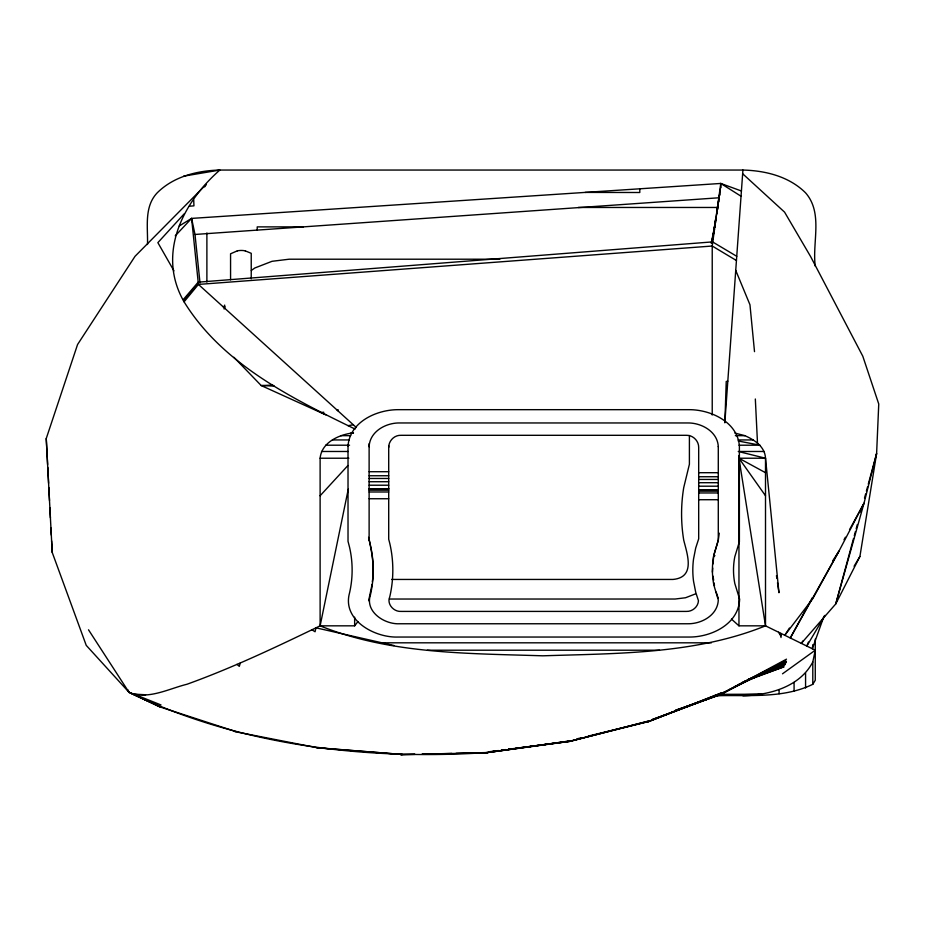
<?xml version="1.0" encoding="UTF-8"?>
<svg xmlns="http://www.w3.org/2000/svg" width="925" height="925" viewBox="0 0 925 925"><rect width="100%" height="100%" fill="white"/><g stroke="black" fill="none" stroke-linecap="round" stroke-linejoin="round"><path stroke-width="1.39" d="M257.208 230.105L257.208 226.891L303.319 226.879M338.18 411.07L338.192 409.844L337.012 410.006M719.06 201.789L719.107 195.14M323.669 413.833L323.692 412.203L321.16 412.619M224.856 308.36L224.902 306.476L222.879 306.58M724.911 421.765L726.229 381.47L727.802 381.192M717.904 209.154L718.286 200.979M724.83 422.817L742.914 170.05C765.484 170.593 789.141 176.49 805.571 192.839C823.296 213.039 812.081 242.165 815.26 266.169M712.4 572.136L712.724 568.031M713.036 563.915L713.672 555.705L718.286 540.235L719.257 533.182M716.875 213.791L717.465 206.83L715.638 220.971M372.104 584.357L368.624 600.73M372.359 581.64C374.556 566.794 371.908 551.89 368.613 537.413M715.823 218.508L714.863 227.007L715.487 222.208M715.638 219.005L713.314 234.534L715.765 218.89M812.844 644.632L812.335 648.772L823.99 616.235M742.914 170.05L219.861 170.05C182.317 202.864 156.718 254.34 184.075 301.828C222.509 364.184 291.468 398.028 355.119 429.084M224.116 309.019L224.671 305.077M179.242 225.977L191.602 218.404L720.76 183.451L712.227 246.027L712.227 415.036M802.923 640.99L801.316 643.372L835.761 603.909L859.915 556.445L876.611 453.539L878.75 404.005L862.794 356.206L810.647 256.618L784.573 212.137L742.648 173.738M348.02 446.023C349.708 421.997 376.278 409.833 397.727 409.671L689.668 409.671C711.059 409.821 737.63 422.124 739.387 446.023L739.387 541.749L734.82 556.7A69.306 69.306 0 0 0 734.82 583.536L739.642 599.192C738.67 623.959 711.718 637.001 689.668 637.048L397.727 637.048C374.579 637.776 342.088 620.062 349.488 593.145A102.247 102.247 0 0 0 349.511 547.091L348.02 541.298L348.02 445.561M369.121 446.717C369.711 431.605 385.69 422.806 399.45 422.956L687.957 422.956C701.647 422.829 717.65 431.709 718.286 446.717M388.708 447.376C388.65 440.786 394.397 434.958 401.034 435.305L686.362 435.305C692.906 435.039 698.757 440.843 698.687 447.376L698.687 538.836L695.692 548.062L693.53 559.058A85.169 85.169 0 0 0 693.53 581.189L695.692 592.173L698.456 600.753C698.144 606.835 692.374 611.702 686.362 611.413L401.034 611.413C393.68 611.922 386.558 603.979 389.76 596.833A118.608 118.608 0 0 0 389.783 543.403L388.708 539.263L388.708 445.734M714.99 224.359L711.394 242.732M88.511 629.809L129.072 692.42C148.058 700.098 168.535 688.778 187 684.246C232.637 667.792 276.494 646.91 320.119 625.832L348.262 489.209M715.453 695.785C747.77 694.71 782.851 698.93 812.798 684.303L812.798 661.999L815.26 650.206L765.507 625.832C695.311 654.264 617.38 653.374 542.813 655.813C468.258 653.374 390.327 654.264 320.119 625.832L320.119 458.222C321.576 442.208 339.371 434.472 353.454 432.842M711.302 243.321L714.482 229.458M711.857 242.535L713.348 236.037L711.556 242.836M711.695 242.604L713.348 236.037M780.989 637.533L781.278 633.556M853.532 538.477L835.761 603.909L864.008 503.212L876.611 453.539L868.286 484.168M854.295 535.691L855.428 531.517M856.18 528.73L857.313 524.556M860.724 512.022L861.857 507.837M864.505 498.101L865.638 493.915M866.401 491.129L867.534 486.955M240.327 662.936L239.309 666.358L236.962 664.358M129.026 692.305L86.233 645.361L52.216 552.433L46.25 438.531L77.561 344.528L135.05 256.294L206.159 184.457L204.645 186.873M808.438 642.077L806.82 646.066L825.007 615.379M812.347 597.666L790.297 637.972L838.975 551.115L864.008 503.212L849.543 529.667M844.028 539.738L845.404 537.217M854.087 566.262L859.915 556.445M812.798 684.303L815.26 680.291L815.26 639.14M789.43 628.063L784.793 635.278L812.902 598.44L838.975 551.115L832.778 560.735M742.914 695.785C769.172 695.126 799.743 687.055 812.798 661.999M320.119 625.832L354.645 625.832L357.963 621.565M184.075 301.828L198.424 284.414L191.602 218.404L175.23 235.852M183.636 300.752L198.308 283.293M183.196 299.677L198.181 282.171L712.528 241.887L736.739 256.306M184.167 213.872L157.874 242.651L173.969 270.863M320.119 495.754L347.927 465.529M782.504 673.816L815.26 650.206M251.311 270.482L254.791 267.996L272.054 261.301L289.12 259.208L499.858 259.208M675.759 710.238L720.587 694.571L786.504 659.155M720.587 694.571L785.834 660.658L728.137 690.085M725.582 691.403L719.164 694.663L786.4 661.814L738.532 684.5M183.682 176.155L219.861 170.05C197.291 170.593 173.634 176.49 157.204 192.839C143.918 206.842 148 227.053 147.503 244.512M734.808 686.512L785.718 663.086L759.622 674.464M747.886 679.586L757.02 675.608M741.688 682.708L785.279 664.393L757.482 675.447M588.173 736.127L649.708 721.234L648.321 721.558L722.02 692.698L649.708 721.234L569.65 741.318L508.472 749.25M695.288 593.977L685.564 597.747L675.123 599.03L389.494 599.03M648.321 721.558L722.02 693.519L651.686 719.789L721.165 694.236L675.458 710.296M743.55 681.806L784.065 666.752L747.654 679.829M237.343 250.837L230.568 253.797L230.568 279.836M576.98 738.844L581.178 737.826M348.043 425.662L353.315 424.783M492.828 751.285L497.095 750.73M501.362 750.175L505.628 749.62L501.281 750.198M488.539 751.84L498.448 750.557M508.357 749.285L512.6 748.741M515.433 748.371L570.621 741.249L649.87 720.748L569.65 741.318L570.621 741.249L486.041 752.753L421.985 754.187L451.828 753.424M725.57 401.022L726.391 400.93M189.347 206.24L193.938 205.847L193.718 199.8M191.602 218.404L195.002 234.464L718.933 197.777M272.782 385.089L261.22 385.563L233.898 357.281M714.817 695.484L761.633 694.236L761.633 695.265M456.094 753.32L487.371 752.545L570.933 740.844L486.041 752.753L487.371 752.545C365.699 760.477 239.841 745.677 129.072 692.42L127.985 689.946M718.667 694.328L761.633 694.236M578.194 207.466L718.343 207.466M350.772 433.062L353.431 433.062M340.805 435.663L350.633 435.663M735.375 435.663L744.833 435.663C754.43 439.791 765.01 446.683 765.507 458.222L778.954 592.74L777.497 582.738M332.445 439.942L349.188 439.942M738.231 439.942L753.193 439.942M325.669 445.203L349.558 445.203M738.982 445.203L759.968 445.203L738.231 440.994M321.53 451.481L348.135 451.481M764.108 451.481L738.254 451.481L765.507 458.222L765.507 625.832L738.959 625.832L731.49 619.103M320.119 458.222L348.887 458.222M765.507 458.222L738.959 458.222L738.682 455.528M369.121 471.715L388.708 471.715M698.687 472.698L718.286 472.698M369.121 475.751L388.708 475.751M698.687 476.733L718.286 476.733M369.121 478.468L388.708 478.468M698.687 479.451L718.286 479.451M369.121 481.728L388.708 481.728M698.687 482.711L718.286 482.711M369.121 485.22L388.708 485.22M698.687 486.203L718.286 486.203M369.121 488.724L388.708 488.724M369.121 488.805L388.708 488.805M698.687 489.707L718.286 489.707M698.687 489.788L718.286 489.788M369.121 490.181L388.708 490.181M698.687 491.163L718.286 491.163M369.121 491.984L388.708 491.984M698.687 492.956L718.286 492.956M369.121 498.737L388.708 498.737M698.687 499.72L718.286 499.72M713.672 555.705L714.944 555.705M391.633 579.443L673.007 579.443C695.635 577.327 687.356 554.584 683.737 540.2A161.493 161.493 0 0 1 683.737 487.579L689.403 464.234L689.403 435.49M379.655 642.817L711.406 642.817M427.304 650.206L659.502 650.206M585.143 192.412L639.799 192.504L639.799 188.804M274.274 386.095L261.22 385.563L325.854 414.897M133.743 694.132L145.595 694.756M316.616 747.782L402.352 754.476L316.87 747.678L234.892 731.64M394.004 645.534L315.957 627.821L315.067 631.763L311.91 629.763M245.183 250.837L251.23 253.311L251.23 278.83M734.866 433.062L744.833 435.663M235.794 731.582L159.852 706.873L130.39 692.906L160.141 706.978M721.072 187.683L720.76 183.451L741.411 190.989M136.218 695.045L161.031 704.977M765.507 472.698L738.959 458.222L738.959 625.832M736.439 260.526L712.227 246.027L198.424 284.414L356.379 427.558M720.76 183.451L741.041 196.227M765.507 495.754L738.959 458.222L765.507 625.832M778.596 632.237L780.677 635.81M735.733 270.377L749.955 304.741L754.511 351.639M716.17 592.093L718.286 598.406M368.67 537.46L370.37 545.183A110.734 110.734 0 0 1 370.393 595.064C364.878 611.795 384.511 624.491 399.45 623.762L687.957 623.762C701.705 623.913 717.696 615.113 718.286 600.001L713.88 585.178A77.758 77.758 0 0 1 713.88 555.069L718.286 540.235L718.286 446.578M713.025 576.183L713.649 580.218M714.065 582.912L714.482 585.606M776.457 575.604L776.873 578.46M195.002 234.464L200.008 282.923M779.613 632.746L779.729 634.087M46.25 438.531L47.614 464.489M47.765 467.368L48.597 483.232M48.817 487.556L49.499 500.529M49.881 507.733L50.401 517.827M50.933 527.921L51.314 535.124M51.615 540.894L52.216 552.433M755.332 398.999L757.552 444.185M719.939 189.29L720.124 195.013M805.571 672.995L805.571 688.038M794.078 682.442L794.078 691.253M779.093 689.68L779.093 693.715M369.121 443.699L369.121 540.235M354.645 617.16L354.645 625.832M206.888 232.961L206.888 282.067M237.343 250.837A19.818 19.818 0 0 1 245.183 250.837M414.851 754.326L400.629 754.673L414.863 754.349"/></g></svg>
